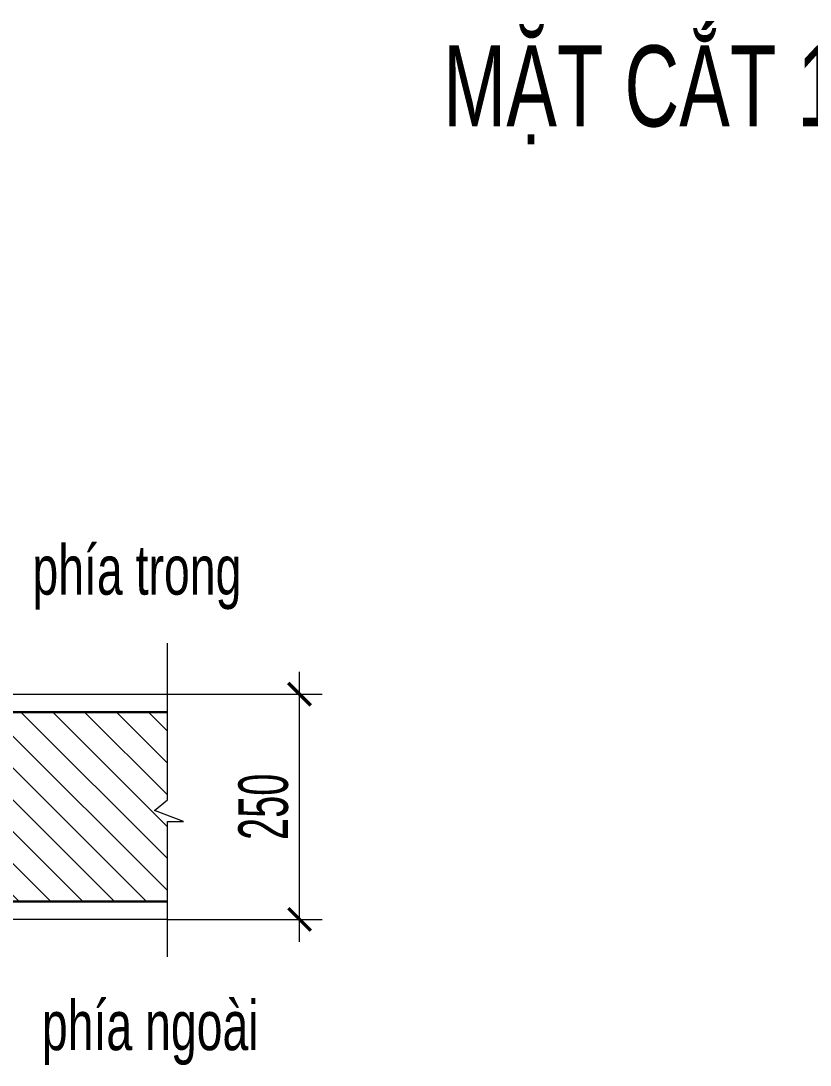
# Model space of a CAD drawing. Header units: millimetres. Extents: x 1336014 to 2939047, y -333549 to -60566.
# Drawn here: x 1463885 to 1464760, y -217782 to -216622 of the extents above; entities that cross this region are included whole.
import ezdxf

# ---------------------------------------------------------------- set-up
doc = ezdxf.new("R2010")
doc.units = ezdxf.units.MM
doc.header["$MEASUREMENT"] = 0
for name, color, linetype, lineweight in [('05.Text', 253, 'Continuous', 18), ('08.Dim', 156, 'Continuous', 15), ('09.Hatch', 250, 'Continuous', 5), ('10.Text', 254, 'Continuous', 18), ('nep', 9, 'Continuous', 15), ('wall', 4, 'Continuous', 9)]:
    doc.layers.add(name, color=color, linetype=linetype, lineweight=lineweight)
doc.styles.add('TT5_Ghi chu 1', font='', dxfattribs={"width": 0.7, "height": 240})
doc.styles.add('TT5_Text Dim', font='hoatbif.shx', dxfattribs={"width": 0.6})
doc.styles.get('TT5_Ghi chu 1').set_extended_font_data('.VnBlackH')
doc.dimstyles.new('TT5_Dim 1-25', dxfattribs={"dimscale": 25, "dimtxt": 2.2, "dimasz": 1, "dimexe": 1, "dimexo": 0, "dimgap": 0.5, "dimtad": 1, "dimdec": 0, "dimzin": 0, "dimdsep": 46, "dimtxsty": 'TT5_Text Dim', "dimblk": 'ARCHTICK', "dimcen": 0, "dimdle": 1, "dimclrd": 256, "dimclre": 256, "dimclrt": 1, "dimadec": 0, "dimazin": 0, "dimtfac": 0.015, "dimtdec": 0, "dimtix": 1, "dimtmove": 2, "dimatfit": 3, "dimldrblk": 'DOT', "dimfxl": 1, "dimtolj": 1, "dimtzin": 0, "dimlwd": -1, "dimlwe": -1, "dimarcsym": 1})

# ---------------------------------------------------------------- blocks, each defined once
blk = doc.blocks.new('_ARCHTICK')
at = {"const_width": 0.15}
blk.add_lwpolyline([(-0.5, -0.5), (0.5, 0.5)], dxfattribs=at)
blk = doc.blocks.new('*D2152')
at = {"layer": '08.Dim', "ltscale": 200, "transparency": 16777216}
for p, q in [((1464193.7, -217644.9), (1464193.7, -217344.9)), ((1464047.1, -217369.9), (1464218.7, -217369.9)), ((1464047.1, -217619.9), (1464218.7, -217619.9))]:
    blk.add_line(p, q, dxfattribs=at)
at = {"layer": 'Defpoints', "color": 0, "ltscale": 200, "transparency": 16777216}
for p in [(1464047.1, -217369.9), (1464193.7, -217369.9), (1464047.1, -217619.9)]:
    blk.add_point(p, dxfattribs=at)
at = {"layer": '08.Dim', "ltscale": 200, "transparency": 16777216, "xscale": 25, "yscale": 25, "zscale": 25}
for p, rotation in [((1464193.7, -217369.9), 90), ((1464193.7, -217619.9), 270)]:
    blk.add_blockref('_ARCHTICK', p, dxfattribs=dict(at, rotation=rotation))
at = {"layer": '08.Dim', "color": 1, "ltscale": 200, "transparency": 16777216, "insert": (1464153.7, -217494.9), "char_height": 55, "attachment_point": 5, "rotation": 90, "style": 'TT5_Text Dim'}
blk.add_mtext('\\A1;250', dxfattribs=at)
blk = doc.blocks.new('_DOT')
blk.add_line((-0.5, 0), (-1, 0))
at = {"const_width": 0.5}
blk.add_lwpolyline([(-0.25, 0, 1), (0.25, 0, 1)], format="xyb", close=True, dxfattribs=at)

msp = doc.modelspace()

# ---------------------------------------------------------------- hatches: boundary and pattern name
at = {"layer": '09.Hatch', "ltscale": 0.5}
h = msp.add_hatch(dxfattribs=at)
h.set_pattern_fill('ANSI31', color=256, scale=200, angle=180, style=0)
h.set_pattern_definition([(315, (1456476.283, -216805.24), (-17.67767, -17.67767), [])])
h.paths.add_polyline_path([(1463863.4, -217599.9), (1464047.1, -217599.9), (1464047.1, -217511.4), (1464065, -217511.4), (1464032.7, -217499.1), (1464047.1, -217487.2), (1464047.1, -217389.9), (1463863.4, -217389.9)])

# ---------------------------------------------------------------- linework, layer by layer
at = {"layer": 'nep', "ltscale": 0.5}
msp.add_lwpolyline([(1464047.1, -217661.3), (1464047.1, -217511.4), (1464065, -217511.4), (1464032.7, -217499.1), (1464047.1, -217487.2), (1464047.1, -217313.1)], dxfattribs=at)
at = {"layer": 'nep'}
msp.add_lwpolyline([(1464047.1, -217619.9), (1463843.4, -217619.9), (1463843.4, -217369.9), (1464047.1, -217369.9)], dxfattribs=at)
at = {"layer": 'wall', "color": 0, "lineweight": 30}
msp.add_lwpolyline([(1464047.1, -217389.9), (1463863.4, -217389.9), (1463863.4, -217599.9), (1464047.1, -217599.9)], dxfattribs=at)

# ---------------------------------------------------------------- texts
at = {"layer": '05.Text', "style": 'TT5_Text Dim', "width": 0.7}
for s, p in [('phÝa trong', (1463897.3, -217259.4)), ('phÝa ngoµi', (1463907.8, -217765.1))]:
    msp.add_text(s, height=55, dxfattribs=at).set_placement(p)
at = {"layer": '10.Text', "style": 'TT5_Ghi chu 1', "width": 0.7}
msp.add_text('MÆT c¾t 1-1', height=90, dxfattribs=at).set_placement((1464352.9, -216739.6))

# ---------------------------------------------------------------- dimensions: what is measured, and where the dimension line sits
at = {"layer": '08.Dim', "ltscale": 200}
dim = msp.add_linear_dim(base=(1464193.7, -217369.9), p1=(1464047.1, -217619.9), p2=(1464047.1, -217369.9), angle=90, dimstyle='TT5_Dim 1-25', dxfattribs=at)
dim.commit()
dim.dimension.update_dxf_attribs({"geometry": '*D2152', "text_midpoint": (1464153.7, -217494.9)})

doc.saveas('drawing.dxf')
